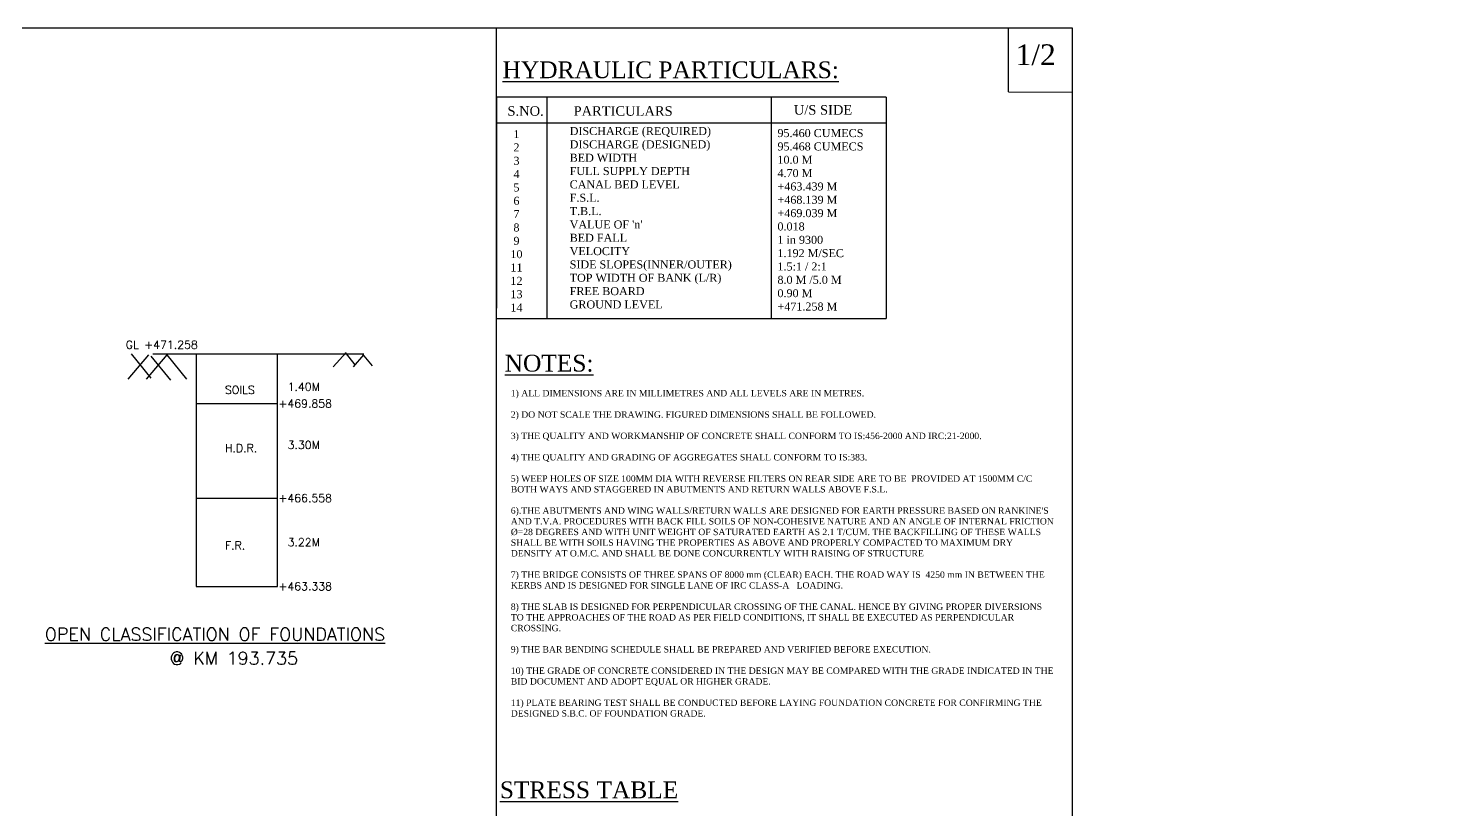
# Model space of a CAD drawing. Header units: millimetres. Extents: x 173 to 1182, y 876 to 1915.
# Drawn here: x 741.9 to 1182.1, y 1227.1 to 1471.3 of the extents above; entities that cross this region are included whole.
import ezdxf

# ---------------------------------------------------------------- set-up
doc = ezdxf.new("R2010")
doc.units = ezdxf.units.MM
doc.styles.add('ROMANT', font='romant')
doc.styles.get("Standard").update_dxf_attribs({"font": 'times.ttf'})
doc.styles.add('style1', font='romans.shx')

msp = doc.modelspace()

# ---------------------------------------------------------------- hatches: boundary and pattern name
h = msp.add_hatch()
h.set_pattern_fill('AR-CONC', color=256, angle=90, style=0)
h.paths.add_polyline_path([(1182.06661, 1321.55694), (1112.03661, 1321.55694), (1112.03661, 1316.55694), (1182.06661, 1316.55694)])
h.paths.add_polyline_path([(1182.06661, 1345.0349), (1112.03661, 1345.0349), (1112.03661, 1321.55694), (1182.06661, 1321.55694)])
h.paths.add_polyline_path([(1144.15787, 1331.81186, -1), (1155.66169, 1331.81186, -1)], flags=16)
h.paths.add_polyline_path([(1182.06661, 1316.55694), (1112.03661, 1316.55694), (1182.06661, 1311.2837)])
h.paths.add_polyline_path([(1120.53083, 1341.03313), (1120.53083, 1349.08075), (1123.53083, 1349.08075), (1123.53083, 1341.03313)], flags=9)
h.paths.add_polyline_path([(1127.23326, 1341.01109), (1127.23326, 1349.05871), (1130.23326, 1349.05871), (1130.23326, 1341.01109)], flags=9)
h.paths.add_polyline_path([(1151.33043, 1328.31504), (1151.33043, 1334.74361), (1148.33043, 1334.74361), (1148.33043, 1328.31504)], flags=8)
h.paths.add_polyline_path([(1181.62707, 1329.57254), (1181.62707, 1358.20349), (1177.87707, 1358.20349), (1177.87707, 1329.57254)], flags=9)

# ---------------------------------------------------------------- linework, layer by layer
for p, q in [((1068.25993, 1471.28119), (173.25993, 1471.28119)), ((888.25993, 876.28119), (888.25993, 1471.28119)), ((1048.25993, 1451.40619), (1048.25993, 1471.28119)), ((1068.25993, 876.28119), (1068.25993, 1471.28119)), ((888.25993, 1449.70297), (888.25993, 1383.77866)), ((1010.05857, 1449.70297), (888.25993, 1449.70297)), ((903.98121, 1449.70297), (903.98121, 1380.59882)), ((974.1193, 1449.70297), (974.1193, 1380.59882)), ((1010.05857, 1449.70297), (1010.05857, 1380.59882)), ((1048.25993, 1451.40619), (1068.25993, 1451.31009)), ((1010.05857, 1441.61388), (888.25993, 1441.61388)), ((888.25993, 1380.59882), (1010.05857, 1380.59882)), ((779.53473, 1369.1901), (773.07073, 1361.63705)), ((774.14806, 1369.54884), (780.25295, 1361.99579)), ((785.28051, 1369.1901), (778.81651, 1361.63705)), ((780.25295, 1368.83137), (786.35784, 1361.27832)), ((780.90501, 1369.54884), (819.79814, 1369.54884)), ((785.28051, 1369.1901), (791.3854, 1361.63705)), ((794.46596, 1369.6635), (794.46596, 1296.89592)), ((819.79814, 1296.89592), (819.79814, 1369.54884)), ((819.79814, 1369.54884), (846.76928, 1369.54884)), ((841.30708, 1369.9391), (837.20145, 1365.45113)), ((840.94797, 1369.9391), (844.00041, 1366.16258)), ((846.69374, 1369.22163), (843.46174, 1365.44511)), ((846.33463, 1369.58037), (849.38708, 1365.80384)), ((794.46596, 1353.99693), (819.79814, 1353.99693)), ((794.46596, 1324.47408), (819.79814, 1324.47408)), ((794.46596, 1296.89592), (819.79814, 1296.89592))]:
    msp.add_line(p, q)

# ---------------------------------------------------------------- texts
for s, p in [('%%UHYDRAULIC PARTICULARS:', (890.16318, 1455.65984)), ('%%UNOTES:', (890.82116, 1364.01419)), ('%%USTRESS TABLE', (889.29812, 1230.72534))]:
    msp.add_text(s, height=5.25).set_placement(p)
at = {"style": 'ROMANT'}
for s, p in [('%%UOPEN CLASSIFICATION OF FOUNDATIONS', (747.15043, 1279.95235)), (' @ KM 193.735', (783.38889, 1272.46267))]:
    msp.add_text(s, height=4, dxfattribs=at).set_placement(p)
for s, insert, char_height, width, attachment_point in [('1/2', (1050.45368, 1466.2273), 6.5, 15.1844, 1), ('S.NO.', (897.35449, 1445.3895), 3, 20.7339, 5), ('PARTICULARS', (927.81553, 1445.3895), 3, 41.6739746, 5), ('U/S SIDE', (990.28785, 1445.73605), 3, 29.624, 5), ('    1\\P    2\\P    3\\P    4\\P    5\\P    6\\P    7\\P    8\\P    9\\P   10\\P   11\\P   12\\P   13\\P   14 ', (889.78457, 1439.44665), 2.5, 14.1966, 1), ("\\PDISCHARGE (REQUIRED)\\PDISCHARGE (DESIGNED)\\PBED WIDTH\\PFULL SUPPLY DEPTH\\PCANAL BED LEVEL\\PF.S.L.\\PT.B.L.\\PVALUE OF 'n'\\PBED FALL \\PVELOCITY\\PSIDE SLOPES(INNER/OUTER)\\PTOP WIDTH OF BANK (L/R)\\PFREE BOARD\\PGROUND LEVEL ", (911.12589, 1444.56926), 2.5, 54.8233, 1), ('\\P95.460 CUMECS\\P95.468 CUMECS\\P10.0 M\\P4.70 M\\P+463.439 M\\P+468.139 M\\P+469.039 M\\P0.018\\P1 in 9300\\P1.192 M/SEC\\P1.5:1 / 2:1 \\P8.0 M /5.0 M\\P0.90 M\\P+471.258 M', (976.04983, 1443.92918), 2.5, 35.9444444, 1), ("1) ALL DIMENSIONS ARE IN MILLIMETRES AND ALL LEVELS ARE IN METRES.\\P\\P2) DO NOT SCALE THE DRAWING. FIGURED DIMENSIONS SHALL BE FOLLOWED.\\P\\P3) THE QUALITY AND WORKMANSHIP OF CONCRETE SHALL CONFORM TO IS:456-2000 AND IRC:21-2000. \\P\\P4) THE QUALITY AND GRADING OF AGGREGATES SHALL CONFORM TO IS:383.\\P\\P5) WEEP HOLES OF SIZE 100MM DIA WITH REVERSE FILTERS ON REAR SIDE ARE TO BE  PROVIDED AT 1500MM C/C BOTH WAYS AND STAGGERED IN ABUTMENTS AND RETURN WALLS ABOVE F.S.L.\\P\\P6).THE ABUTMENTS AND WING WALLS/RETURN WALLS ARE DESIGNED FOR EARTH PRESSURE BASED ON RANKINE'S AND T.V.A. PROCEDURES WITH BACK FILL SOILS OF NON-COHESIVE NATURE AND AN ANGLE OF INTERNAL FRICTION %%C=28 DEGREES AND WITH UNIT WEIGHT OF SATURATED EARTH AS 2.1 T/CUM. THE BACKFILLING OF THESE WALLS SHALL BE WITH SOILS HAVING THE PROPERTIES AS ABOVE AND PROPERLY COMPACTED TO MAXIMUM DRY DENSITY AT O.M.C. AND SHALL BE DONE CONCURRENTLY WITH RAISING OF STRUCTURE\\P\\P7) THE BRIDGE CONSISTS OF THREE SPANS OF 8000 mm (CLEAR) EACH. THE ROAD WAY IS  4250 mm IN BETWEEN THE KERBS AND IS DESIGNED FOR SINGLE LANE OF IRC CLASS-A   LOADING.\\P\\P8) THE SLAB IS DESIGNED FOR PERPENDICULAR CROSSING OF THE CANAL. HENCE BY GIVING PROPER DIVERSIONS TO THE APPROACHES OF THE ROAD AS PER FIELD CONDITIONS, IT SHALL BE EXECUTED AS PERPENDICULAR CROSSING.\\P\\P9) THE BAR BENDING SCHEDULE SHALL BE PREPARED AND VERIFIED BEFORE EXECUTION.\\P\\P10) THE GRADE OF CONCRETE CONSIDERED IN THE DESIGN MAY BE COMPARED WITH THE GRADE INDICATED IN THE BID DOCUMENT AND ADOPT EQUAL OR HIGHER GRADE.\\P\\P11) PLATE BEARING TEST SHALL BE CONDUCTED BEFORE LAYING FOUNDATION CONCRETE FOR CONFIRMING THE DESIGNED S.B.C. OF FOUNDATION GRADE.", (892.73047, 1358.25677), 2, 170, 1)]:
    msp.add_mtext(s, dxfattribs=dict(insert=insert, char_height=char_height, width=width, attachment_point=attachment_point))
at = {"width": 44.67, "attachment_point": 1, "style": 'style1'}
for s, insert, char_height in [('GL +471.258', (772.4265, 1373.64243), 2.5), ('1.40M', (823.00109, 1360.52499), 2.5), ('{\\H1.25x;SOILS}\\P  ', (803.42258, 1359.53433), 2), (' +469.858', (818.42632, 1355.26781), 2.5), ('{\\H1.25x;H.D.R.}\\P  ', (803.42258, 1341.34345), 2), ('3.30M', (823.00109, 1342.33411), 2.5), (' +466.558', (818.42632, 1325.74496), 2.5), ('3.22M', (823.00109, 1311.94695), 2.5), ('{\\H1.25x;F.R.}\\P  ', (803.42258, 1310.95629), 2), (' +463.338', (818.42632, 1298.1668), 2.5)]:
    msp.add_mtext(s, dxfattribs=dict(at, insert=insert, char_height=char_height))

doc.saveas('drawing.dxf')
